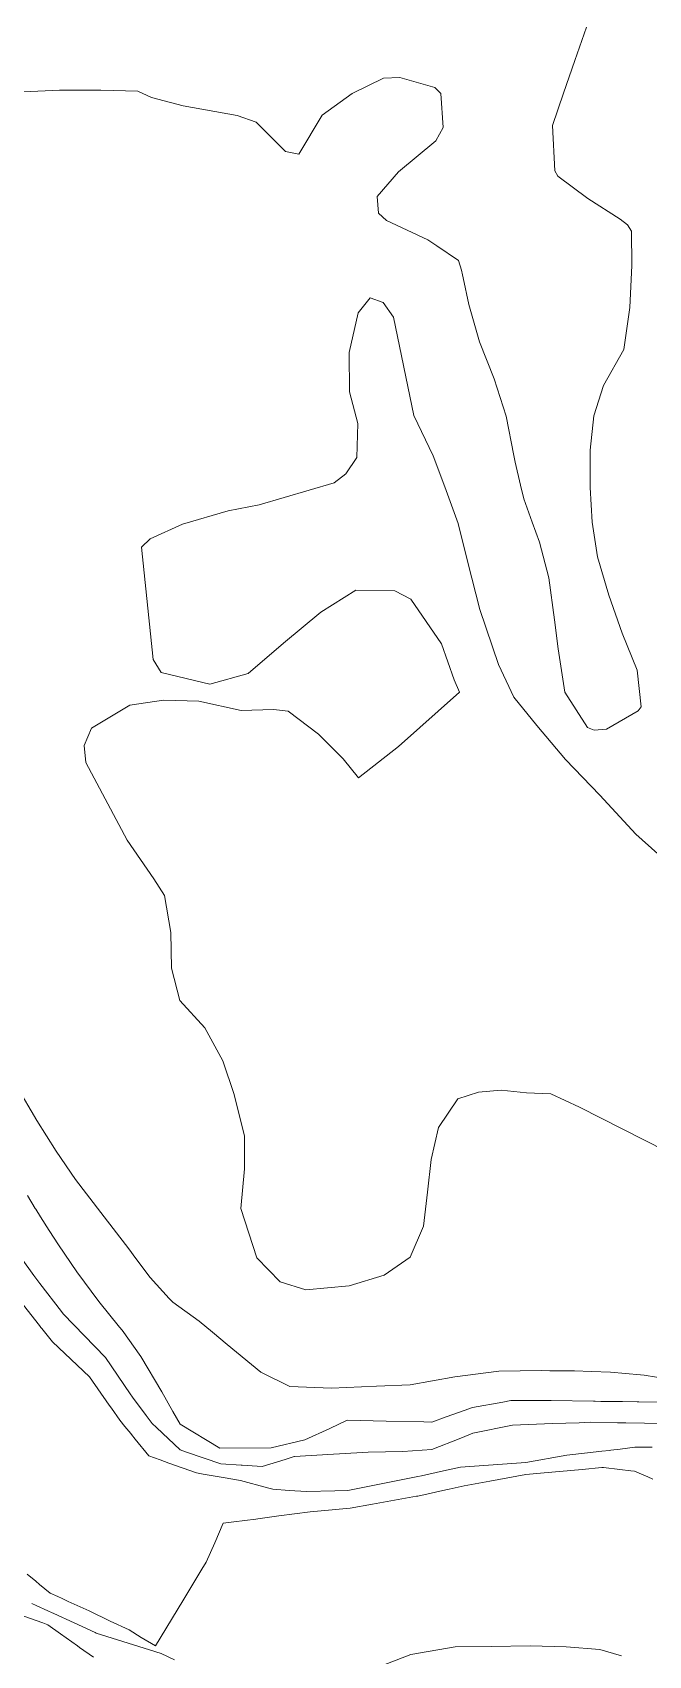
# Model space of a CAD drawing. Header units: metres. Extents: x -436 to 259, y -222 to 285.
# Drawn here: x -71.6 to -32.8, y -108.3 to -5.9 of the extents above; entities that cross this region are included whole.
import ezdxf

# ---------------------------------------------------------------- set-up
doc = ezdxf.new("R2010")
doc.units = ezdxf.units.M
doc.header["$MEASUREMENT"] = 0
doc.layers.add('Nuevo_Estructura - Carga', color=7, linetype='Continuous')
doc.layers.add('Nuevo_Estructura - Carga_Pluma_Nº__89', color=7, linetype='Continuous', lineweight=20, true_color=0x71cebe)

# ---------------------------------------------------------------- blocks, each defined once
blk = doc.blocks.new('Forma_1')
at = {"layer": 'Nuevo_Estructura - Carga_Pluma_Nº__89', "color": 123, "linetype": 'Continuous', "lineweight": 20, "true_color": 0x71cebe, "flags": 128}
for points in [[(-38.69, -14.67), (-38.85, -11.82), (-38.16, -9.77), (-37.44, -7.72), (-36.71, -5.62)], [(-54.83, -13.63), (-53.36, -11.16), (-51.47, -9.79), (-49.49, -8.84), (-48.47, -8.79), (-46.25, -9.41)], [(-81.91, -10.02), (-79.57, -10.19), (-77.27, -10.17), (-75.02, -9.94), (-72.17, -9.69), (-69.9, -9.58), (-68.09, -9.59), (-67.31, -9.59), (-64.97, -9.64), (-64.12, -10.05), (-62.11, -10.58), (-58.71, -11.19), (-57.51, -11.61)], [(-46.25, -9.41), (-45.88, -9.79)], [(-45.88, -9.79), (-45.74, -11.95)], [(-57.51, -11.61), (-55.66, -13.45)], [(-45.74, -11.95), (-46.2, -12.77), (-48.55, -14.73), (-49.89, -16.28)], [(-55.66, -13.45), (-54.83, -13.63)], [(-33.86, -18.47), (-34.12, -18.07), (-34.59, -17.71), (-36.61, -16.42), (-38.51, -15), (-38.69, -14.67)], [(-49.89, -16.28), (-49.81, -17.34)], [(-49.81, -17.34), (-49.3, -17.8), (-46.69, -19.02), (-46.14, -19.39), (-44.76, -20.32)], [(-33.25, -48.45), (-33.51, -46.14), (-34.45, -43.81), (-35.29, -41.41), (-36, -39.01), (-36.35, -36.82), (-36.46, -34.64), (-36.48, -32.27), (-36.24, -30.12), (-35.62, -28.21), (-34.34, -25.93), (-33.97, -23.28), (-33.84, -20.63), (-33.86, -18.47)], [(-44.76, -20.32), (-44.58, -20.94), (-44.52, -21.23), (-44.48, -21.41), (-44.11, -23.1), (-43.45, -25.46), (-42.53, -27.79), (-41.76, -30.14), (-41.29, -32.61), (-41.2, -33.04), (-40.85, -34.48), (-40.64, -35.35), (-40.12, -36.81), (-39.66, -38.08), (-39.07, -40.33), (-38.71, -42.97), (-38.49, -44.8), (-38.07, -47.53), (-36.63, -49.75)], [(-51.08, -23.63), (-50.33, -22.67)], [(-50.33, -22.67), (-49.51, -22.98)], [(-49.51, -22.98), (-48.87, -23.89), (-47.59, -30.09), (-46.36, -32.64), (-45.63, -34.59), (-44.78, -36.9), (-44.17, -39.35), (-43.43, -42.32), (-42.24, -45.79), (-41.27, -47.85), (-39.83, -49.64), (-38.03, -51.77), (-35.86, -54.03), (-33.59, -56.49), (-30.83, -58.97)], [(-51.17, -32.75), (-51.12, -30.59), (-51.64, -28.6), (-51.65, -26.13), (-51.08, -23.63)], [(-64.75, -38.4), (-64.19, -37.86), (-62.15, -36.94), (-59.29, -36.1), (-57.32, -35.72), (-52.61, -34.33), (-51.86, -33.77), (-51.17, -32.75)], [(-64.01, -45.47), (-64.75, -38.4)], [(-51.23, -41.11), (-53.45, -42.48), (-55.8, -44.44), (-58.03, -46.35), (-60.43, -47.03)], [(-48.77, -41.14), (-51.23, -41.11)], [(-47.78, -41.67), (-48.77, -41.14)], [(-44.71, -47.53), (-45.03, -46.75), (-45.83, -44.49), (-47.78, -41.67)], [(-63.5, -46.3), (-64.01, -45.47)], [(-60.43, -47.03), (-63.5, -46.3)], [(-67.9, -49.8), (-65.47, -48.36), (-63.35, -48.03), (-61.13, -48.09), (-58.46, -48.69), (-56.42, -48.62), (-55.51, -48.73)], [(-51.07, -52.93), (-48.54, -50.95), (-44.71, -47.53)], [(-55.51, -48.73), (-53.59, -50.17), (-52.03, -51.73), (-51.07, -52.93)], [(-35.45, -49.86), (-33.45, -48.7), (-33.25, -48.45)], [(-68.36, -50.89), (-67.9, -49.8)], [(-36.63, -49.75), (-36.21, -49.92)], [(-36.21, -49.92), (-35.45, -49.86)], [(-62.32, -66.97), (-62.86, -64.93), (-62.9, -62.68), (-63.3, -60.35), (-63.97, -59.3), (-65.65, -56.87), (-68.24, -51.97), (-68.36, -50.89)], [(-30.74, -90.97), (-33.06, -90.59), (-33.3, -90.57), (-35.19, -90.39), (-36.39, -90.36), (-37.46, -90.32), (-39.01, -90.3), (-39.54, -90.29), (-42.22, -90.33), (-45, -90.69), (-47.82, -91.2), (-49.93, -91.27), (-52.78, -91.4), (-55.4, -91.29), (-57.22, -90.4), (-59.35, -88.64), (-60.27, -87.88), (-61.11, -87.17), (-62.77, -85.99), (-62.99, -85.76), (-64.2, -84.43), (-65.1, -83.23), (-65.55, -82.61), (-67.3, -80.32), (-68.9, -78.24), (-70.11, -76.47), (-71.34, -74.53), (-72.62, -72.34)], [(-71.92, -79.25), (-71.44, -80.07), (-71.41, -80.12), (-71.11, -80.6), (-70.56, -81.46), (-69.98, -82.37), (-68.81, -84.06), (-67.44, -85.93), (-66.13, -87.55), (-65.97, -87.75), (-64.78, -89.4), (-63.46, -91.64), (-62.76, -92.87), (-62.3, -93.67)], [(-63.87, -107.65), (-64.76, -107.11), (-65.53, -106.63), (-66.71, -106.08), (-68.05, -105.44), (-69.36, -104.84), (-69.74, -104.67), (-70.02, -104.54), (-70.49, -104.32), (-71.16, -103.77), (-71.4, -103.57), (-71.94, -103.13)], [(-34.49, -108.28), (-35.86, -107.87), (-37.99, -107.7), (-40.26, -107.64), (-42.71, -107.68), (-44.98, -107.7), (-47.78, -108.19), (-50.44, -109.22)], [(-62.67, -108.53), (-63.51, -108.13), (-64.24, -107.9), (-67.59, -106.84), (-67.67, -106.81), (-68.99, -106.2), (-70.27, -105.61), (-70.31, -105.59), (-70.37, -105.57), (-70.64, -105.44), (-71.38, -105.11), (-71.66, -104.97)], [(-57.48, -83.19), (-58.48, -80.08), (-58.26, -77.57), (-58.26, -75.51), (-58.91, -72.89), (-59.62, -70.78), (-60.75, -68.7), (-62.32, -66.97)], [(-32.08, -93.63), (-33.04, -93.61), (-34.23, -93.58), (-34.75, -93.58), (-36.44, -93.55), (-37.17, -93.58), (-38.85, -93.64), (-41.37, -93.73), (-43.86, -94.24), (-44.63, -94.55), (-46.44, -95.27), (-48.28, -95.39), (-50.46, -95.43), (-52.26, -95.55), (-52.64, -95.57), (-55.11, -95.71), (-55.12, -95.72), (-55.68, -95.89), (-57.13, -96.34), (-58.4, -96.26), (-58.46, -96.26), (-59.75, -96.17), (-61.9, -95.44), (-62.3, -95.3), (-63.8, -93.89), (-64.08, -93.62), (-64.44, -93.13), (-65.3, -91.97), (-65.45, -91.76), (-67.01, -89.46), (-69.68, -86.71), (-69.78, -86.58), (-71.15, -84.8), (-71.52, -84.31), (-72.33, -83.19)], [(-6.09, -90.03), (-6.77, -89.15), (-9, -87.72), (-11.17, -86.84), (-14, -86.14), (-16.19, -84.91), (-18.45, -83.6), (-20.66, -82.48), (-22.61, -81.6), (-25.81, -79.76), (-27.63, -78.81), (-29.69, -77.67), (-31.69, -76.46), (-37.15, -73.7), (-38.95, -72.86), (-40.49, -72.78), (-42.07, -72.62), (-43.51, -72.74), (-44.8, -73.17)], [(-44.8, -73.17), (-46.03, -74.98), (-46.48, -76.98), (-46.72, -79.04), (-46.98, -81.19), (-47.81, -83.15)], [(-64.27, -95.66), (-65.14, -94.61), (-65.38, -94.33), (-65.42, -94.27), (-65.8, -93.81), (-66.11, -93.43), (-66.64, -92.67), (-66.78, -92.47), (-68.02, -90.68), (-70.36, -88.49), (-71.03, -87.64), (-71.08, -87.58), (-71.18, -87.45), (-72.41, -85.87)], [(-56.01, -84.69), (-57.48, -83.19)], [(-47.81, -83.15), (-49.46, -84.29), (-51.65, -84.95), (-54.39, -85.2), (-56.01, -84.69)], [(-51.78, -93.43), (-49.32, -93.48), (-46.96, -93.53), (-46.45, -93.54), (-45.55, -93.22), (-44.41, -92.82), (-43.89, -92.63), (-41.98, -92.28), (-41.46, -92.18), (-38.93, -92.19), (-36.26, -92.23), (-36.16, -92.23), (-35.8, -92.24), (-34.43, -92.25), (-33.51, -92.26), (-33.41, -92.26), (-30.64, -92.3)], [(-62.3, -93.67), (-59.81, -95.19)], [(-59.81, -95.19), (-56.57, -95.17), (-54.45, -94.65), (-52.88, -93.94), (-51.78, -93.43)], [(-32.57, -95.12), (-33, -95.12), (-33.66, -95.13), (-34.58, -95.24), (-35.16, -95.32), (-35.26, -95.33), (-35.73, -95.38), (-36.63, -95.48), (-37.95, -95.62), (-40.52, -96.08), (-44.34, -96.36), (-44.64, -96.38), (-45.72, -96.62), (-47.1, -96.92), (-47.33, -96.97), (-49.32, -97.37), (-51.75, -97.86), (-52.55, -97.88), (-54.35, -97.92), (-55.43, -97.85), (-56.46, -97.77), (-56.81, -97.68), (-58.51, -97.22), (-59.59, -97.04), (-60.86, -96.82), (-61.28, -96.74), (-63.01, -96.12), (-63.56, -95.92), (-64.27, -95.66)], [(-32.53, -97.13), (-32.84, -97), (-33.68, -96.64), (-33.91, -96.62), (-34.61, -96.53), (-35.63, -96.4), (-35.74, -96.41), (-36.98, -96.53), (-39.61, -96.76), (-40.53, -96.84), (-42.8, -97.26), (-44.42, -97.55), (-45.36, -97.76), (-45.57, -97.81), (-47.34, -98.21), (-47.41, -98.22), (-50.19, -98.72), (-51.59, -98.96), (-53.19, -99.11), (-54.11, -99.19), (-56.09, -99.46), (-57.41, -99.64), (-57.53, -99.65), (-58.93, -99.83), (-59.59, -99.91)], [(-59.59, -99.91), (-60.13, -101.15), (-60.66, -102.36), (-60.94, -102.82), (-62.14, -104.81), (-63.87, -107.65)], [(-67.77, -108.36), (-68.65, -107.74), (-68.78, -107.65), (-69.85, -106.88), (-70.64, -106.31), (-70.97, -106.2), (-73.59, -105.27)]]:
    blk.add_lwpolyline(points, dxfattribs=at)

msp = doc.modelspace()

# ---------------------------------------------------------------- block references
at = {"layer": 'Nuevo_Estructura - Carga', "linetype": 'Continuous', "lineweight": 0}
msp.add_blockref('Forma_1', (0, 0), dxfattribs=at)

doc.saveas('drawing.dxf')
